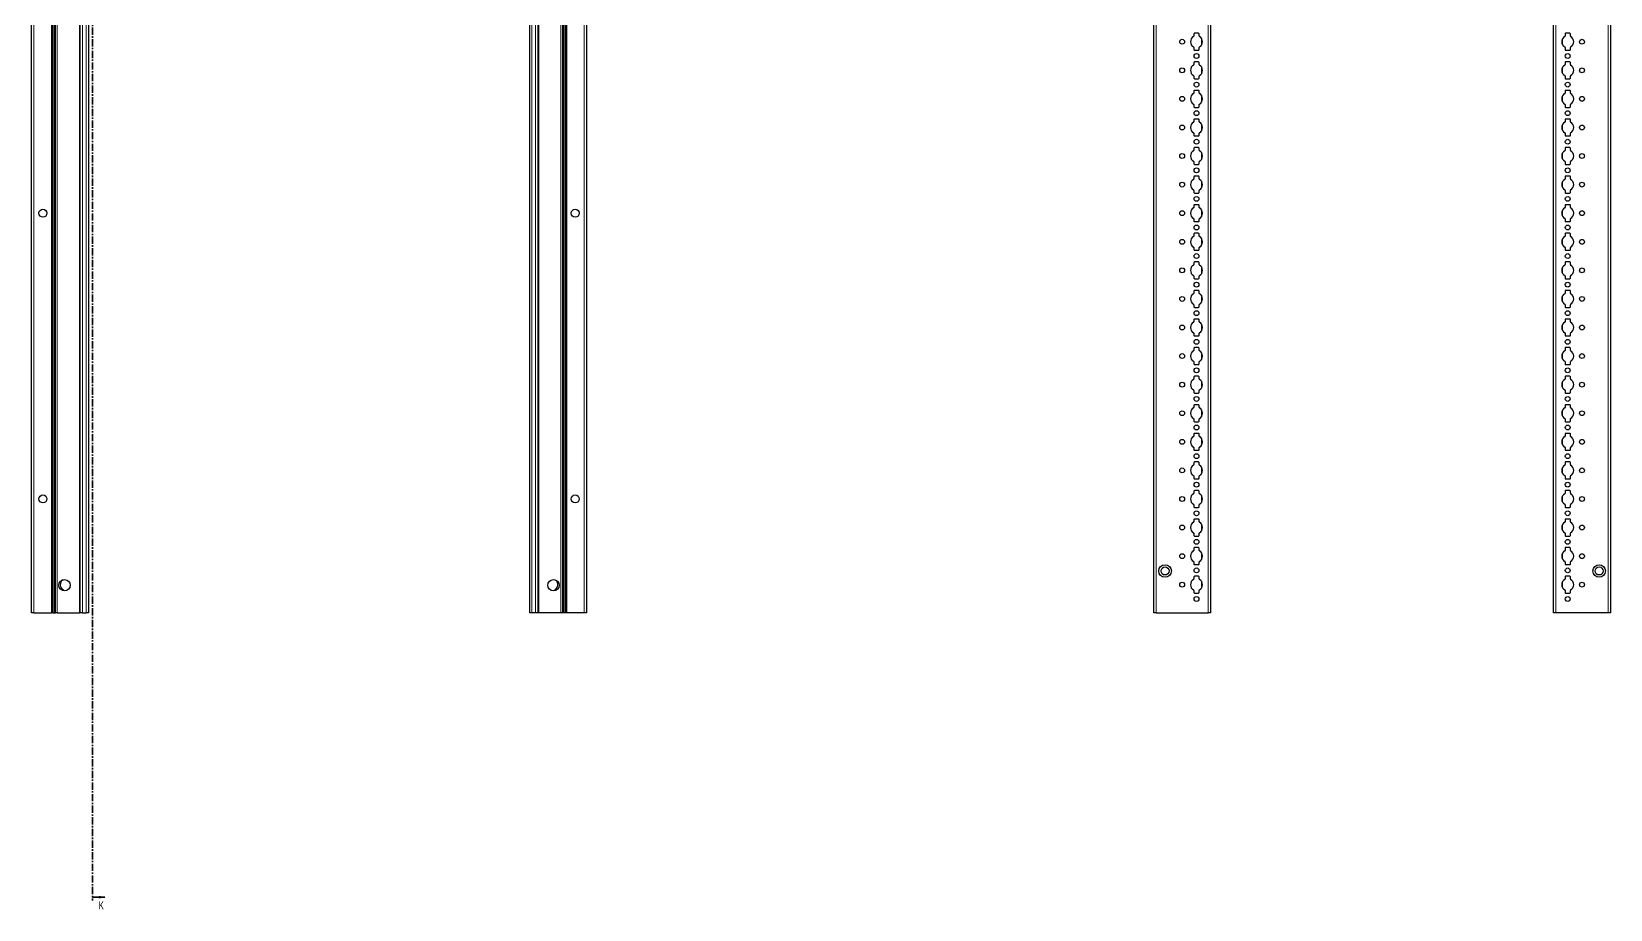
# Model space of a CAD drawing. Header units: millimetres. Extents: x -199 to 2286, y -1747 to 1507.
# Drawn here: x 905 to 2286, y -1111 to -343 of the extents above; entities that cross this region are included whole.
import ezdxf

# ---------------------------------------------------------------- set-up
doc = ezdxf.new("R2010")
doc.units = ezdxf.units.MM
doc.linetypes.add('CENTER', pattern=[10.16, 6.35, -1.27, 1.27, -1.27])
doc.styles.add('SLDTEXTSTYLE0', font='TXT', dxfattribs={"width": 0.75})

msp = doc.modelspace()

# ---------------------------------------------------------------- linework, layer by layer
at = {"color": 7, "linetype": 'CENTER', "lineweight": 35}
msp.add_line((958.03, 1499.09), (958.03, -1103.67), dxfattribs=at)
at = {"color": 7, "linetype": 'Continuous', "lineweight": 25}
for p, q in [((904.6, -851.79), (904.6, 247.21)), ((924.39, 247.21), (924.39, -851.79)), ((924.43, 247.21), (924.43, -851.79)), ((947.1, -851.79), (947.1, 247.21)), ((954.3, 247.21), (954.3, -851.79)), ((1340.3, -851.79), (1340.3, 247.21)), ((1347.5, 247.21), (1347.5, -851.79)), ((1370.17, -851.79), (1370.17, 247.21)), ((1370.21, -851.79), (1370.21, 247.21)), ((1390, 247.21), (1390, -851.79)), ((1886.18, -851.79), (1886.18, 247.21)), ((1935.88, 247.21), (1935.88, -851.79)), ((2235.88, -851.79), (2235.88, 247.21)), ((2285.58, 247.21), (2285.58, -851.79)), ((922.6, -376.54), (922.6, -328.04)), ((1372, -328.04), (1372, -376.54)), ((1925.33, -344.89), (1921.73, -344.89)), ((2250.03, -344.89), (2246.43, -344.89)), ((1921.23, -345.39), (1921.23, -347.27)), ((1921.23, -357.32), (1921.23, -359.19)), ((1925.83, -347.27), (1925.83, -345.39)), ((1925.83, -359.19), (1925.83, -357.32)), ((2245.93, -345.39), (2245.93, -347.27)), ((2245.93, -357.32), (2245.93, -359.19)), ((2250.53, -347.27), (2250.53, -345.39)), ((2250.53, -359.19), (2250.53, -357.32)), ((1921.23, -370.39), (1921.23, -372.27)), ((1921.73, -359.69), (1925.33, -359.69)), ((1925.33, -369.89), (1921.73, -369.89)), ((1925.83, -372.27), (1925.83, -370.39)), ((2245.93, -370.39), (2245.93, -372.27)), ((2246.43, -359.69), (2250.03, -359.69)), ((2250.03, -369.89), (2246.43, -369.89)), ((2250.53, -372.27), (2250.53, -370.39)), ((922.66, -376.65), (922.6, -376.54)), ((922.6, -376.54), (922.6, -378.04)), ((922.6, -378.04), (922.66, -377.94)), ((922.6, -426.54), (922.6, -378.04)), ((922.66, -377.94), (922.66, -376.65)), ((1372, -376.54), (1371.94, -376.65)), ((1371.94, -376.65), (1371.94, -377.94)), ((1371.94, -377.94), (1372, -378.04)), ((1372, -378.04), (1372, -376.54)), ((1372, -378.04), (1372, -426.54)), ((1921.23, -382.32), (1921.23, -384.19)), ((1921.73, -384.69), (1925.33, -384.69)), ((1925.83, -384.19), (1925.83, -382.32)), ((2245.93, -382.32), (2245.93, -384.19)), ((2246.43, -384.69), (2250.03, -384.69)), ((2250.53, -384.19), (2250.53, -382.32)), ((1921.23, -395.39), (1921.23, -397.27)), ((1925.33, -394.89), (1921.73, -394.89)), ((1925.83, -397.27), (1925.83, -395.39)), ((2245.93, -395.39), (2245.93, -397.27)), ((2250.03, -394.89), (2246.43, -394.89)), ((2250.53, -397.27), (2250.53, -395.39)), ((1921.23, -407.32), (1921.23, -409.19)), ((1921.73, -409.69), (1925.33, -409.69)), ((1925.83, -409.19), (1925.83, -407.32)), ((2245.93, -407.32), (2245.93, -409.19)), ((2246.43, -409.69), (2250.03, -409.69)), ((2250.53, -409.19), (2250.53, -407.32)), ((922.66, -426.65), (922.6, -426.54)), ((922.6, -426.54), (922.6, -428.04)), ((922.6, -428.04), (922.66, -427.94)), ((922.6, -476.54), (922.6, -428.04)), ((922.66, -427.94), (922.66, -426.65)), ((1372, -426.54), (1371.94, -426.65)), ((1371.94, -426.65), (1371.94, -427.94)), ((1371.94, -427.94), (1372, -428.04)), ((1372, -428.04), (1372, -426.54)), ((1372, -428.04), (1372, -476.54)), ((1921.23, -420.39), (1921.23, -422.27)), ((1925.33, -419.89), (1921.73, -419.89)), ((1925.83, -422.27), (1925.83, -420.39)), ((2245.93, -420.39), (2245.93, -422.27)), ((2250.03, -419.89), (2246.43, -419.89)), ((2250.53, -422.27), (2250.53, -420.39)), ((1921.23, -432.32), (1921.23, -434.19)), ((1921.73, -434.69), (1925.33, -434.69)), ((1925.83, -434.19), (1925.83, -432.32)), ((2245.93, -432.32), (2245.93, -434.19)), ((2246.43, -434.69), (2250.03, -434.69)), ((2250.53, -434.19), (2250.53, -432.32)), ((1921.23, -445.39), (1921.23, -447.27)), ((1925.33, -444.89), (1921.73, -444.89)), ((1925.83, -447.27), (1925.83, -445.39)), ((2245.93, -445.39), (2245.93, -447.27)), ((2250.03, -444.89), (2246.43, -444.89)), ((2250.53, -447.27), (2250.53, -445.39)), ((1921.23, -457.32), (1921.23, -459.19)), ((1921.73, -459.69), (1925.33, -459.69)), ((1925.83, -459.19), (1925.83, -457.32)), ((2245.93, -457.32), (2245.93, -459.19)), ((2246.43, -459.69), (2250.03, -459.69)), ((2250.53, -459.19), (2250.53, -457.32)), ((922.66, -476.65), (922.6, -476.54)), ((922.6, -476.54), (922.6, -478.04)), ((922.6, -478.04), (922.66, -477.94)), ((922.6, -526.54), (922.6, -478.04)), ((922.66, -477.94), (922.66, -476.65)), ((1372, -476.54), (1371.94, -476.65)), ((1371.94, -476.65), (1371.94, -477.94)), ((1371.94, -477.94), (1372, -478.04)), ((1372, -478.04), (1372, -476.54)), ((1372, -478.04), (1372, -526.54)), ((1921.23, -470.39), (1921.23, -472.27)), ((1921.23, -482.32), (1921.23, -484.19)), ((1925.33, -469.89), (1921.73, -469.89)), ((1925.83, -472.27), (1925.83, -470.39)), ((1925.83, -484.19), (1925.83, -482.32)), ((2245.93, -470.39), (2245.93, -472.27)), ((2245.93, -482.32), (2245.93, -484.19)), ((2250.03, -469.89), (2246.43, -469.89)), ((2250.53, -472.27), (2250.53, -470.39)), ((2250.53, -484.19), (2250.53, -482.32)), ((1921.23, -495.39), (1921.23, -497.27)), ((1921.73, -484.69), (1925.33, -484.69)), ((1925.33, -494.89), (1921.73, -494.89)), ((1925.83, -497.27), (1925.83, -495.39)), ((2245.93, -495.39), (2245.93, -497.27)), ((2246.43, -484.69), (2250.03, -484.69)), ((2250.03, -494.89), (2246.43, -494.89)), ((2250.53, -497.27), (2250.53, -495.39)), ((1921.23, -507.32), (1921.23, -509.19)), ((1921.73, -509.69), (1925.33, -509.69)), ((1925.83, -509.19), (1925.83, -507.32)), ((2245.93, -507.32), (2245.93, -509.19)), ((2246.43, -509.69), (2250.03, -509.69)), ((2250.53, -509.19), (2250.53, -507.32)), ((1921.23, -520.39), (1921.23, -522.27)), ((1925.33, -519.89), (1921.73, -519.89)), ((1925.83, -522.27), (1925.83, -520.39)), ((2245.93, -520.39), (2245.93, -522.27)), ((2250.03, -519.89), (2246.43, -519.89)), ((2250.53, -522.27), (2250.53, -520.39)), ((922.66, -526.65), (922.6, -526.54)), ((922.6, -526.54), (922.6, -528.04)), ((922.6, -528.04), (922.66, -527.94)), ((922.6, -576.54), (922.6, -528.04)), ((922.66, -527.94), (922.66, -526.65)), ((1372, -526.54), (1371.94, -526.65)), ((1371.94, -526.65), (1371.94, -527.94)), ((1371.94, -527.94), (1372, -528.04)), ((1372, -528.04), (1372, -526.54)), ((1372, -528.04), (1372, -576.54)), ((1921.23, -532.32), (1921.23, -534.19)), ((1921.73, -534.69), (1925.33, -534.69)), ((1925.83, -534.19), (1925.83, -532.32)), ((2245.93, -532.32), (2245.93, -534.19)), ((2246.43, -534.69), (2250.03, -534.69)), ((2250.53, -534.19), (2250.53, -532.32)), ((1921.23, -545.39), (1921.23, -547.27)), ((1925.33, -544.89), (1921.73, -544.89)), ((1925.83, -547.27), (1925.83, -545.39)), ((2245.93, -545.39), (2245.93, -547.27)), ((2250.03, -544.89), (2246.43, -544.89)), ((2250.53, -547.27), (2250.53, -545.39)), ((1921.23, -557.32), (1921.23, -559.19)), ((1921.73, -559.69), (1925.33, -559.69)), ((1925.83, -559.19), (1925.83, -557.32)), ((2245.93, -557.32), (2245.93, -559.19)), ((2246.43, -559.69), (2250.03, -559.69)), ((2250.53, -559.19), (2250.53, -557.32)), ((922.66, -576.65), (922.6, -576.54)), ((922.6, -576.54), (922.6, -578.04)), ((922.6, -578.04), (922.66, -577.94)), ((922.6, -626.54), (922.6, -578.04)), ((922.66, -577.94), (922.66, -576.65)), ((1372, -576.54), (1371.94, -576.65)), ((1371.94, -576.65), (1371.94, -577.94)), ((1371.94, -577.94), (1372, -578.04)), ((1372, -578.04), (1372, -576.54)), ((1372, -578.04), (1372, -626.54)), ((1921.23, -570.39), (1921.23, -572.27)), ((1925.33, -569.89), (1921.73, -569.89)), ((1925.83, -572.27), (1925.83, -570.39)), ((2245.93, -570.39), (2245.93, -572.27)), ((2250.03, -569.89), (2246.43, -569.89)), ((2250.53, -572.27), (2250.53, -570.39)), ((1921.23, -582.32), (1921.23, -584.19)), ((1921.73, -584.69), (1925.33, -584.69)), ((1925.83, -584.19), (1925.83, -582.32)), ((2245.93, -582.32), (2245.93, -584.19)), ((2246.43, -584.69), (2250.03, -584.69)), ((2250.53, -584.19), (2250.53, -582.32)), ((1921.23, -595.39), (1921.23, -597.27)), ((1921.23, -607.32), (1921.23, -609.19)), ((1925.33, -594.89), (1921.73, -594.89)), ((1925.83, -597.27), (1925.83, -595.39)), ((1925.83, -609.19), (1925.83, -607.32)), ((2245.93, -595.39), (2245.93, -597.27)), ((2245.93, -607.32), (2245.93, -609.19)), ((2250.03, -594.89), (2246.43, -594.89)), ((2250.53, -597.27), (2250.53, -595.39)), ((2250.53, -609.19), (2250.53, -607.32)), ((1921.23, -620.39), (1921.23, -622.27)), ((1921.73, -609.69), (1925.33, -609.69)), ((1925.33, -619.89), (1921.73, -619.89)), ((1925.83, -622.27), (1925.83, -620.39)), ((2245.93, -620.39), (2245.93, -622.27)), ((2246.43, -609.69), (2250.03, -609.69)), ((2250.03, -619.89), (2246.43, -619.89)), ((2250.53, -622.27), (2250.53, -620.39)), ((922.66, -626.65), (922.6, -626.54)), ((922.6, -626.54), (922.6, -628.04)), ((922.6, -628.04), (922.66, -627.94)), ((922.6, -676.54), (922.6, -628.04)), ((922.66, -627.94), (922.66, -626.65)), ((1372, -626.54), (1371.94, -626.65)), ((1371.94, -626.65), (1371.94, -627.94)), ((1371.94, -627.94), (1372, -628.04)), ((1372, -628.04), (1372, -626.54)), ((1372, -628.04), (1372, -676.54)), ((1921.23, -632.32), (1921.23, -634.19)), ((1921.73, -634.69), (1925.33, -634.69)), ((1925.83, -634.19), (1925.83, -632.32)), ((2245.93, -632.32), (2245.93, -634.19)), ((2246.43, -634.69), (2250.03, -634.69)), ((2250.53, -634.19), (2250.53, -632.32)), ((1921.23, -645.39), (1921.23, -647.27)), ((1925.33, -644.89), (1921.73, -644.89)), ((1925.83, -647.27), (1925.83, -645.39)), ((2245.93, -645.39), (2245.93, -647.27)), ((2250.03, -644.89), (2246.43, -644.89)), ((2250.53, -647.27), (2250.53, -645.39)), ((1921.23, -657.32), (1921.23, -659.19)), ((1921.73, -659.69), (1925.33, -659.69)), ((1925.83, -659.19), (1925.83, -657.32)), ((2245.93, -657.32), (2245.93, -659.19)), ((2246.43, -659.69), (2250.03, -659.69)), ((2250.53, -659.19), (2250.53, -657.32)), ((922.66, -676.65), (922.6, -676.54)), ((922.6, -676.54), (922.6, -678.04)), ((922.66, -677.94), (922.66, -676.65)), ((1372, -676.54), (1371.94, -676.65)), ((1371.94, -676.65), (1371.94, -677.94)), ((1372, -678.04), (1372, -676.54)), ((1921.23, -670.39), (1921.23, -672.27)), ((1925.33, -669.89), (1921.73, -669.89)), ((1925.83, -672.27), (1925.83, -670.39)), ((2245.93, -670.39), (2245.93, -672.27)), ((2250.03, -669.89), (2246.43, -669.89)), ((2250.53, -672.27), (2250.53, -670.39)), ((922.6, -678.04), (922.66, -677.94)), ((922.6, -726.54), (922.6, -678.04)), ((1371.94, -677.94), (1372, -678.04)), ((1372, -678.04), (1372, -726.54)), ((1921.23, -682.32), (1921.23, -684.19)), ((1921.73, -684.69), (1925.33, -684.69)), ((1925.83, -684.19), (1925.83, -682.32)), ((2245.93, -682.32), (2245.93, -684.19)), ((2246.43, -684.69), (2250.03, -684.69)), ((2250.53, -684.19), (2250.53, -682.32)), ((1921.23, -695.39), (1921.23, -697.27)), ((1925.33, -694.89), (1921.73, -694.89)), ((1925.83, -697.27), (1925.83, -695.39)), ((2245.93, -695.39), (2245.93, -697.27)), ((2250.03, -694.89), (2246.43, -694.89)), ((2250.53, -697.27), (2250.53, -695.39)), ((1921.23, -707.32), (1921.23, -709.19)), ((1921.73, -709.69), (1925.33, -709.69)), ((1925.83, -709.19), (1925.83, -707.32)), ((2245.93, -707.32), (2245.93, -709.19)), ((2246.43, -709.69), (2250.03, -709.69)), ((2250.53, -709.19), (2250.53, -707.32)), ((922.66, -726.65), (922.6, -726.54)), ((922.6, -726.54), (922.6, -728.04)), ((922.6, -728.04), (922.66, -727.94)), ((922.6, -776.54), (922.6, -728.04)), ((922.66, -727.94), (922.66, -726.65)), ((1372, -726.54), (1371.94, -726.65)), ((1371.94, -726.65), (1371.94, -727.94)), ((1371.94, -727.94), (1372, -728.04)), ((1372, -728.04), (1372, -726.54)), ((1372, -728.04), (1372, -776.54)), ((1921.23, -720.39), (1921.23, -722.27)), ((1925.33, -719.89), (1921.73, -719.89)), ((1925.83, -722.27), (1925.83, -720.39)), ((2245.93, -720.39), (2245.93, -722.27)), ((2250.03, -719.89), (2246.43, -719.89)), ((2250.53, -722.27), (2250.53, -720.39)), ((1921.23, -732.32), (1921.23, -734.19)), ((1921.23, -745.39), (1921.23, -747.27)), ((1921.73, -734.69), (1925.33, -734.69)), ((1925.33, -744.89), (1921.73, -744.89)), ((1925.83, -734.19), (1925.83, -732.32)), ((1925.83, -747.27), (1925.83, -745.39)), ((2245.93, -732.32), (2245.93, -734.19)), ((2245.93, -745.39), (2245.93, -747.27)), ((2246.43, -734.69), (2250.03, -734.69)), ((2250.03, -744.89), (2246.43, -744.89)), ((2250.53, -734.19), (2250.53, -732.32)), ((2250.53, -747.27), (2250.53, -745.39)), ((1921.23, -757.32), (1921.23, -759.19)), ((1925.83, -759.19), (1925.83, -757.32)), ((2245.93, -757.32), (2245.93, -759.19)), ((2250.53, -759.19), (2250.53, -757.32)), ((1921.23, -770.39), (1921.23, -772.27)), ((1921.73, -759.69), (1925.33, -759.69)), ((1925.33, -769.89), (1921.73, -769.89)), ((1925.83, -772.27), (1925.83, -770.39)), ((2245.93, -770.39), (2245.93, -772.27)), ((2246.43, -759.69), (2250.03, -759.69)), ((2250.03, -769.89), (2246.43, -769.89)), ((2250.53, -772.27), (2250.53, -770.39)), ((922.66, -776.65), (922.6, -776.54)), ((922.6, -776.54), (922.6, -778.04)), ((922.6, -778.04), (922.66, -777.94)), ((922.6, -826.54), (922.6, -778.04)), ((922.66, -777.94), (922.66, -776.65)), ((1372, -776.54), (1371.94, -776.65)), ((1371.94, -776.65), (1371.94, -777.94)), ((1371.94, -777.94), (1372, -778.04)), ((1372, -778.04), (1372, -776.54)), ((1372, -778.04), (1372, -826.54)), ((1921.23, -782.32), (1921.23, -784.19)), ((1921.73, -784.69), (1925.33, -784.69)), ((1925.83, -784.19), (1925.83, -782.32)), ((2245.93, -782.32), (2245.93, -784.19)), ((2246.43, -784.69), (2250.03, -784.69)), ((2250.53, -784.19), (2250.53, -782.32)), ((1921.23, -795.39), (1921.23, -797.27)), ((1925.33, -794.89), (1921.73, -794.89)), ((1925.83, -797.27), (1925.83, -795.39)), ((2245.93, -795.39), (2245.93, -797.27)), ((2250.03, -794.89), (2246.43, -794.89)), ((2250.53, -797.27), (2250.53, -795.39)), ((1921.23, -807.32), (1921.23, -809.19)), ((1921.73, -809.69), (1925.33, -809.69)), ((1925.83, -809.19), (1925.83, -807.32)), ((2245.93, -807.32), (2245.93, -809.19)), ((2246.43, -809.69), (2250.03, -809.69)), ((2250.53, -809.19), (2250.53, -807.32)), ((922.66, -826.65), (922.6, -826.54)), ((922.6, -826.54), (922.6, -828.04)), ((922.6, -828.04), (922.66, -827.94)), ((922.6, -851.79), (922.6, -828.04)), ((922.66, -827.94), (922.66, -826.65)), ((1372, -826.54), (1371.94, -826.65)), ((1371.94, -826.65), (1371.94, -827.94)), ((1371.94, -827.94), (1372, -828.04)), ((1372, -828.04), (1372, -826.54)), ((1372, -828.04), (1372, -851.79)), ((1921.23, -820.39), (1921.23, -822.27)), ((1925.33, -819.89), (1921.73, -819.89)), ((1925.83, -822.27), (1925.83, -820.39)), ((2245.93, -820.39), (2245.93, -822.27)), ((2250.03, -819.89), (2246.43, -819.89)), ((2250.53, -822.27), (2250.53, -820.39)), ((932.65, -832.73), (932.65, -832.32)), ((1361.95, -832.32), (1361.95, -832.73)), ((1921.23, -832.32), (1921.23, -834.19)), ((1921.73, -834.69), (1925.33, -834.69)), ((1925.83, -834.19), (1925.83, -832.32)), ((2245.93, -832.32), (2245.93, -834.19)), ((2246.43, -834.69), (2250.03, -834.69)), ((2250.53, -834.19), (2250.53, -832.32)), ((906.6, -851.79), (904.6, -851.79)), ((906.6, -851.79), (921.95, -851.79)), ((922.6, -851.79), (921.95, -851.79)), ((923.19, -851.79), (922.6, -851.79)), ((923.19, -851.79), (924.39, -851.79)), ((924.39, -851.79), (924.43, -851.79)), ((924.43, -851.79), (925.63, -851.79)), ((927.05, -851.79), (925.63, -851.79)), ((927.05, -851.79), (946.45, -851.79)), ((947.1, -851.79), (946.45, -851.79)), ((949.1, -851.79), (947.1, -851.79)), ((949.1, -851.79), (952.3, -851.79)), ((954.3, -851.79), (952.3, -851.79)), ((1342.3, -851.79), (1340.3, -851.79)), ((1345.5, -851.79), (1342.3, -851.79)), ((1347.5, -851.79), (1345.5, -851.79)), ((1348.15, -851.79), (1347.5, -851.79)), ((1367.55, -851.79), (1348.15, -851.79)), ((1368.97, -851.79), (1367.55, -851.79)), ((1370.17, -851.79), (1368.97, -851.79)), ((1370.21, -851.79), (1370.17, -851.79)), ((1371.42, -851.79), (1370.21, -851.79)), ((1372, -851.79), (1371.42, -851.79)), ((1372.65, -851.79), (1372, -851.79)), ((1388, -851.79), (1372.65, -851.79)), ((1390, -851.79), (1388, -851.79)), ((1888.18, -851.79), (1886.18, -851.79)), ((1888.18, -851.79), (1933.88, -851.79)), ((1935.88, -851.79), (1933.88, -851.79)), ((2237.88, -851.79), (2235.88, -851.79)), ((2283.58, -851.79), (2237.88, -851.79)), ((2285.58, -851.79), (2283.58, -851.79))]:
    msp.add_line(p, q, dxfattribs=at)
at = {"color": 8, "linetype": 'Continuous', "lineweight": 18}
for p, q in [((906.6, 247.21), (906.6, -851.79)), ((921.95, -851.79), (921.95, 247.21)), ((923.19, 247.21), (923.19, -851.79)), ((925.63, -851.79), (925.63, 247.21)), ((927.05, 247.21), (927.05, -851.79)), ((946.45, -851.79), (946.45, 247.21)), ((949.1, 247.21), (949.1, -851.79)), ((952.3, -851.79), (952.3, 247.21)), ((1342.3, 247.21), (1342.3, -851.79)), ((1345.5, -851.79), (1345.5, 247.21)), ((1348.15, 247.21), (1348.15, -851.79)), ((1367.55, -851.79), (1367.55, 247.21)), ((1368.97, 247.21), (1368.97, -851.79)), ((1371.42, -851.79), (1371.42, 247.21)), ((1372.65, 247.21), (1372.65, -851.79)), ((1388, -851.79), (1388, 247.21)), ((1888.18, 247.21), (1888.18, -851.79)), ((1933.88, -851.79), (1933.88, 247.21)), ((2237.88, 247.21), (2237.88, -851.79)), ((2283.58, -851.79), (2283.58, 247.21)), ((1928.03, -355), (1928.03, -349.59)), ((2243.73, -349.59), (2243.73, -355)), ((1928.03, -380), (1928.03, -374.59)), ((2243.73, -374.59), (2243.73, -380)), ((1928.03, -405), (1928.03, -399.59)), ((2243.73, -399.59), (2243.73, -405)), ((1928.03, -430), (1928.03, -424.59)), ((2243.73, -424.59), (2243.73, -430)), ((1928.03, -455), (1928.03, -449.59)), ((2243.73, -449.59), (2243.73, -455)), ((1928.03, -480), (1928.03, -474.59)), ((2243.73, -474.59), (2243.73, -480)), ((1928.03, -505), (1928.03, -499.59)), ((2243.73, -499.59), (2243.73, -505)), ((1928.03, -530), (1928.03, -524.59)), ((2243.73, -524.59), (2243.73, -530)), ((1928.03, -555), (1928.03, -549.59)), ((2243.73, -549.59), (2243.73, -555)), ((1928.03, -580), (1928.03, -574.59)), ((2243.73, -574.59), (2243.73, -580)), ((1928.03, -605), (1928.03, -599.59)), ((2243.73, -599.59), (2243.73, -605)), ((1928.03, -630), (1928.03, -624.59)), ((2243.73, -624.59), (2243.73, -630)), ((1928.03, -655), (1928.03, -649.59)), ((2243.73, -649.59), (2243.73, -655)), ((1928.03, -680), (1928.03, -674.59)), ((2243.73, -674.59), (2243.73, -680)), ((1928.03, -705), (1928.03, -699.59)), ((2243.73, -699.59), (2243.73, -705)), ((1928.03, -730), (1928.03, -724.59)), ((2243.73, -724.59), (2243.73, -730)), ((1928.03, -755), (1928.03, -749.59)), ((2243.73, -749.59), (2243.73, -755)), ((1928.03, -780), (1928.03, -774.59)), ((2243.73, -774.59), (2243.73, -780)), ((1928.03, -805), (1928.03, -799.59)), ((2243.73, -799.59), (2243.73, -805)), ((1928.03, -830), (1928.03, -824.59)), ((2243.73, -824.59), (2243.73, -830))]:
    msp.add_line(p, q, dxfattribs=at)
at = {"color": 7, "linetype": 'Continuous', "lineweight": 35}
msp.add_line((968.67, -1100.67), (958.03, -1100.67), dxfattribs=at)
at = {"color": 7, "linetype": 'Continuous', "lineweight": 25}
for centre, radius in [((1911.03, -352.29), 2.12), ((2260.73, -352.29), 2.12), ((1923.53, -364.79), 2.12), ((2248.23, -364.79), 2.12), ((1911.03, -377.29), 2.12), ((2260.73, -377.29), 2.12), ((1911.03, -402.29), 2.12), ((1923.53, -389.79), 2.12), ((2248.23, -389.79), 2.12), ((2260.73, -402.29), 2.12), ((1923.53, -414.79), 2.12), ((2248.23, -414.79), 2.12), ((1911.03, -427.29), 2.12), ((2260.73, -427.29), 2.12), ((1923.53, -439.79), 2.12), ((2248.23, -439.79), 2.12), ((1911.03, -452.29), 2.12), ((2260.73, -452.29), 2.12), ((1923.53, -464.79), 2.12), ((2248.23, -464.79), 2.12), ((1911.03, -477.29), 2.12), ((2260.73, -477.29), 2.12), ((1923.53, -489.79), 2.12), ((2248.23, -489.79), 2.12), ((914.5, -502.29), 3.5), ((1380.1, -502.29), 3.5), ((1911.03, -502.29), 2.12), ((2260.73, -502.29), 2.12), ((1923.53, -514.79), 2.12), ((2248.23, -514.79), 2.12), ((1911.03, -527.29), 2.12), ((1923.53, -539.79), 2.12), ((2248.23, -539.79), 2.12), ((2260.73, -527.29), 2.12), ((1911.03, -552.29), 2.12), ((2260.73, -552.29), 2.12), ((1923.53, -564.79), 2.12), ((2248.23, -564.79), 2.12), ((1911.03, -577.29), 2.12), ((2260.73, -577.29), 2.12), ((1923.53, -589.79), 2.12), ((2248.23, -589.79), 2.12), ((1911.03, -602.29), 2.12), ((2260.73, -602.29), 2.12), ((1923.53, -614.79), 2.12), ((2248.23, -614.79), 2.12), ((1911.03, -627.29), 2.12), ((2260.73, -627.29), 2.12), ((1923.53, -639.79), 2.12), ((2248.23, -639.79), 2.12), ((1911.03, -652.29), 2.12), ((1923.53, -664.79), 2.12), ((2248.23, -664.79), 2.12), ((2260.73, -652.29), 2.12), ((1911.03, -677.29), 2.12), ((2260.73, -677.29), 2.12), ((1923.53, -689.79), 2.12), ((2248.23, -689.79), 2.12), ((1911.03, -702.29), 2.12), ((2260.73, -702.29), 2.12), ((1923.53, -714.79), 2.12), ((2248.23, -714.79), 2.12), ((1911.03, -727.29), 2.12), ((2260.73, -727.29), 2.12), ((1923.53, -739.79), 2.13), ((2248.23, -739.79), 2.12), ((914.5, -752.29), 3.5), ((1380.1, -752.29), 3.5), ((1911.03, -752.29), 2.12), ((2260.73, -752.29), 2.12), ((1923.53, -764.79), 2.13), ((2248.23, -764.79), 2.12), ((1911.03, -777.29), 2.12), ((2260.73, -777.29), 2.12), ((1911.03, -802.29), 2.12), ((1923.53, -789.79), 2.13), ((2248.23, -789.79), 2.12), ((2260.73, -802.29), 2.12), ((1896.03, -815.29), 5.5), ((1896.03, -815.29), 3.5), ((1923.53, -814.79), 2.12), ((2248.23, -814.79), 2.12), ((2275.73, -815.29), 5.5), ((2275.73, -815.29), 3.5), ((933.45, -827.79), 5), ((1361.15, -827.79), 5), ((1911.03, -827.29), 2.12), ((2260.73, -827.29), 2.12), ((1923.53, -839.79), 2.12), ((2248.23, -839.79), 2.12)]:
    msp.add_circle(centre, radius, dxfattribs=at)
for centre, radius, start, end in [((1921.73, -345.39), 0.5, 90, 180), ((1925.33, -345.39), 0.5, 0, 90), ((2246.43, -345.39), 0.5, 90, 180), ((2250.03, -345.39), 0.5, 0, 90), ((1923.53, -352.29), 5.25, 119.14074, 240.85926), ((1920.73, -347.27), 0.5, 299.14074, 0), ((1920.73, -357.32), 0.5, 0, 60.85926), ((1926.33, -347.27), 0.5, 180, 240.85926), ((1926.33, -357.32), 0.5, 119.14074, 180), ((1923.53, -352.29), 5.25, 299.14074, 60.85926), ((2248.23, -352.29), 5.25, 119.14074, 240.85926), ((2245.43, -347.27), 0.5, 299.14074, 0), ((2245.43, -357.32), 0.5, 0, 60.85926), ((2251.03, -347.27), 0.5, 180, 240.85926), ((2251.03, -357.32), 0.5, 119.14074, 180), ((2248.23, -352.29), 5.25, 299.14074, 60.85926), ((1923.53, -377.29), 5.25, 119.14074, 240.85926), ((1920.73, -372.27), 0.5, 299.14074, 0), ((1921.73, -359.19), 0.5, 180, 270), ((1921.73, -370.39), 0.5, 90, 180), ((1925.33, -359.19), 0.5, 270, 0), ((1925.33, -370.39), 0.5, 0, 90), ((1926.33, -372.27), 0.5, 180, 240.85926), ((1923.53, -377.29), 5.25, 299.14074, 60.85926), ((2248.23, -377.29), 5.25, 119.14074, 240.85926), ((2245.43, -372.27), 0.5, 299.14074, 0), ((2246.43, -359.19), 0.5, 180, 270), ((2246.43, -370.39), 0.5, 90, 180), ((2250.03, -359.19), 0.5, 270, 0), ((2250.03, -370.39), 0.5, 0, 90), ((2251.03, -372.27), 0.5, 180, 240.85926), ((2248.23, -377.29), 5.25, 299.14074, 60.85926), ((1920.73, -382.32), 0.5, 0, 60.85926), ((1921.73, -384.19), 0.5, 180, 270), ((1925.33, -384.19), 0.5, 270, 0), ((1926.33, -382.32), 0.5, 119.14074, 180), ((2245.43, -382.32), 0.5, 0, 60.85926), ((2246.43, -384.19), 0.5, 180, 270), ((2250.03, -384.19), 0.5, 270, 0), ((2251.03, -382.32), 0.5, 119.14074, 180), ((1923.53, -402.29), 5.25, 119.14074, 240.85926), ((1920.73, -397.27), 0.5, 299.14074, 0), ((1921.73, -395.39), 0.5, 90, 180), ((1925.33, -395.39), 0.5, 0, 90), ((1926.33, -397.27), 0.5, 180, 240.85926), ((1923.53, -402.29), 5.25, 299.14074, 60.85926), ((2248.23, -402.29), 5.25, 119.14074, 240.85926), ((2245.43, -397.27), 0.5, 299.14074, 0), ((2246.43, -395.39), 0.5, 90, 180), ((2250.03, -395.39), 0.5, 0, 90), ((2251.03, -397.27), 0.5, 180, 240.85926), ((2248.23, -402.29), 5.25, 299.14074, 60.85926), ((1920.73, -407.32), 0.5, 0, 60.85926), ((1921.73, -409.19), 0.5, 180, 270), ((1925.33, -409.19), 0.5, 270, 0), ((1926.33, -407.32), 0.5, 119.14074, 180), ((2245.43, -407.32), 0.5, 0, 60.85926), ((2246.43, -409.19), 0.5, 180, 270), ((2250.03, -409.19), 0.5, 270, 0), ((2251.03, -407.32), 0.5, 119.14074, 180), ((1923.53, -427.29), 5.25, 119.14074, 240.85926), ((1920.73, -422.27), 0.5, 299.14074, 0), ((1921.73, -420.39), 0.5, 90, 180), ((1925.33, -420.39), 0.5, 0, 90), ((1926.33, -422.27), 0.5, 180, 240.85926), ((1923.53, -427.29), 5.25, 299.14074, 60.85926), ((2248.23, -427.29), 5.25, 119.14074, 240.85926), ((2245.43, -422.27), 0.5, 299.14074, 0), ((2246.43, -420.39), 0.5, 90, 180), ((2250.03, -420.39), 0.5, 0, 90), ((2251.03, -422.27), 0.5, 180, 240.85926), ((2248.23, -427.29), 5.25, 299.14074, 60.85926), ((1920.73, -432.32), 0.5, 0, 60.85926), ((1921.73, -434.19), 0.5, 180, 270), ((1925.33, -434.19), 0.5, 270, 0), ((1926.33, -432.32), 0.5, 119.14074, 180), ((2245.43, -432.32), 0.5, 0, 60.85926), ((2246.43, -434.19), 0.5, 180, 270), ((2250.03, -434.19), 0.5, 270, 0), ((2251.03, -432.32), 0.5, 119.14074, 180), ((1923.53, -452.29), 5.25, 119.14074, 240.85926), ((1920.73, -447.27), 0.5, 299.14074, 0), ((1921.73, -445.39), 0.5, 90, 180), ((1925.33, -445.39), 0.5, 0, 90), ((1926.33, -447.27), 0.5, 180, 240.85926), ((1923.53, -452.29), 5.25, 299.14074, 60.85926), ((2248.23, -452.29), 5.25, 119.14074, 240.85926), ((2245.43, -447.27), 0.5, 299.14074, 0), ((2246.43, -445.39), 0.5, 90, 180), ((2250.03, -445.39), 0.5, 0, 90), ((2251.03, -447.27), 0.5, 180, 240.85926), ((2248.23, -452.29), 5.25, 299.14074, 60.85926), ((1920.73, -457.32), 0.5, 0, 60.85926), ((1921.73, -459.19), 0.5, 180, 270), ((1925.33, -459.19), 0.5, 270, 0), ((1926.33, -457.32), 0.5, 119.14074, 180), ((2245.43, -457.32), 0.5, 0, 60.85926), ((2246.43, -459.19), 0.5, 180, 270), ((2250.03, -459.19), 0.5, 270, 0), ((2251.03, -457.32), 0.5, 119.14074, 180), ((1923.53, -477.29), 5.25, 119.14074, 240.85926), ((1920.73, -472.27), 0.5, 299.14074, 0), ((1920.73, -482.32), 0.5, 0, 60.85926), ((1921.73, -470.39), 0.5, 90, 180), ((1925.33, -470.39), 0.5, 0, 90), ((1926.33, -472.27), 0.5, 180, 240.85926), ((1926.33, -482.32), 0.5, 119.14074, 180), ((1923.53, -477.29), 5.25, 299.14074, 60.85926), ((2248.23, -477.29), 5.25, 119.14074, 240.85926), ((2245.43, -472.27), 0.5, 299.14074, 0), ((2245.43, -482.32), 0.5, 0, 60.85926), ((2246.43, -470.39), 0.5, 90, 180), ((2250.03, -470.39), 0.5, 0, 90), ((2251.03, -472.27), 0.5, 180, 240.85926), ((2251.03, -482.32), 0.5, 119.14074, 180), ((2248.23, -477.29), 5.25, 299.14074, 60.85926), ((1921.73, -484.19), 0.5, 180, 270), ((1921.73, -495.39), 0.5, 90, 180), ((1925.33, -484.19), 0.5, 270, 0), ((1925.33, -495.39), 0.5, 0, 90), ((2246.43, -484.19), 0.5, 180, 270), ((2246.43, -495.39), 0.5, 90, 180), ((2250.03, -484.19), 0.5, 270, 0), ((2250.03, -495.39), 0.5, 0, 90), ((1923.53, -502.29), 5.25, 119.14074, 240.85926), ((1920.73, -497.27), 0.5, 299.14074, 0), ((1920.73, -507.32), 0.5, 0, 60.85926), ((1921.73, -509.19), 0.5, 180, 270), ((1925.33, -509.19), 0.5, 270, 0), ((1926.33, -497.27), 0.5, 180, 240.85926), ((1926.33, -507.32), 0.5, 119.14074, 180), ((1923.53, -502.29), 5.25, 299.14074, 60.85926), ((2248.23, -502.29), 5.25, 119.14074, 240.85926), ((2245.43, -497.27), 0.5, 299.14074, 0), ((2245.43, -507.32), 0.5, 0, 60.85926), ((2246.43, -509.19), 0.5, 180, 270), ((2250.03, -509.19), 0.5, 270, 0), ((2251.03, -497.27), 0.5, 180, 240.85926), ((2251.03, -507.32), 0.5, 119.14074, 180), ((2248.23, -502.29), 5.25, 299.14074, 60.85926), ((1923.53, -527.29), 5.25, 119.14074, 240.85926), ((1920.73, -522.27), 0.5, 299.14074, 0), ((1921.73, -520.39), 0.5, 90, 180), ((1925.33, -520.39), 0.5, 0, 90), ((1926.33, -522.27), 0.5, 180, 240.85926), ((1923.53, -527.29), 5.25, 299.14074, 60.85926), ((2248.23, -527.29), 5.25, 119.14074, 240.85926), ((2245.43, -522.27), 0.5, 299.14074, 0), ((2246.43, -520.39), 0.5, 90, 180), ((2250.03, -520.39), 0.5, 0, 90), ((2251.03, -522.27), 0.5, 180, 240.85926), ((2248.23, -527.29), 5.25, 299.14074, 60.85926), ((1920.73, -532.32), 0.5, 0, 60.85926), ((1921.73, -534.19), 0.5, 180, 270), ((1925.33, -534.19), 0.5, 270, 0), ((1926.33, -532.32), 0.5, 119.14074, 180), ((2245.43, -532.32), 0.5, 0, 60.85926), ((2246.43, -534.19), 0.5, 180, 270), ((2250.03, -534.19), 0.5, 270, 0), ((2251.03, -532.32), 0.5, 119.14074, 180), ((1923.53, -552.29), 5.25, 119.14074, 240.85926), ((1920.73, -547.27), 0.5, 299.14074, 0), ((1921.73, -545.39), 0.5, 90, 180), ((1925.33, -545.39), 0.5, 0, 90), ((1926.33, -547.27), 0.5, 180, 240.85926), ((1923.53, -552.29), 5.25, 299.14074, 60.85926), ((2248.23, -552.29), 5.25, 119.14074, 240.85926), ((2245.43, -547.27), 0.5, 299.14074, 0), ((2246.43, -545.39), 0.5, 90, 180), ((2250.03, -545.39), 0.5, 0, 90), ((2251.03, -547.27), 0.5, 180, 240.85926), ((2248.23, -552.29), 5.25, 299.14074, 60.85926), ((1920.73, -557.32), 0.5, 0, 60.85926), ((1921.73, -559.19), 0.5, 180, 270), ((1925.33, -559.19), 0.5, 270, 0), ((1926.33, -557.32), 0.5, 119.14074, 180), ((2245.43, -557.32), 0.5, 0, 60.85926), ((2246.43, -559.19), 0.5, 180, 270), ((2250.03, -559.19), 0.5, 270, 0), ((2251.03, -557.32), 0.5, 119.14074, 180), ((1923.53, -577.29), 5.25, 119.14074, 240.85926), ((1920.73, -572.27), 0.5, 299.14074, 0), ((1921.73, -570.39), 0.5, 90, 180), ((1925.33, -570.39), 0.5, 0, 90), ((1926.33, -572.27), 0.5, 180, 240.85926), ((1923.53, -577.29), 5.25, 299.14074, 60.85926), ((2248.23, -577.29), 5.25, 119.14074, 240.85926), ((2245.43, -572.27), 0.5, 299.14074, 0), ((2246.43, -570.39), 0.5, 90, 180), ((2250.03, -570.39), 0.5, 0, 90), ((2251.03, -572.27), 0.5, 180, 240.85926), ((2248.23, -577.29), 5.25, 299.14074, 60.85926), ((1920.73, -582.32), 0.5, 0, 60.85926), ((1921.73, -584.19), 0.5, 180, 270), ((1925.33, -584.19), 0.5, 270, 0), ((1926.33, -582.32), 0.5, 119.14074, 180), ((2245.43, -582.32), 0.5, 0, 60.85926), ((2246.43, -584.19), 0.5, 180, 270), ((2250.03, -584.19), 0.5, 270, 0), ((2251.03, -582.32), 0.5, 119.14074, 180), ((1923.53, -602.29), 5.25, 119.14074, 240.85926), ((1920.73, -597.27), 0.5, 299.14074, 0), ((1920.73, -607.32), 0.5, 0, 60.85926), ((1921.73, -595.39), 0.5, 90, 180), ((1925.33, -595.39), 0.5, 0, 90), ((1926.33, -597.27), 0.5, 180, 240.85926), ((1926.33, -607.32), 0.5, 119.14074, 180), ((1923.53, -602.29), 5.25, 299.14074, 60.85926), ((2248.23, -602.29), 5.25, 119.14074, 240.85926), ((2245.43, -597.27), 0.5, 299.14074, 0), ((2245.43, -607.32), 0.5, 0, 60.85926), ((2246.43, -595.39), 0.5, 90, 180), ((2250.03, -595.39), 0.5, 0, 90), ((2251.03, -597.27), 0.5, 180, 240.85926), ((2251.03, -607.32), 0.5, 119.14074, 180), ((2248.23, -602.29), 5.25, 299.14074, 60.85926), ((1921.73, -609.19), 0.5, 180, 270), ((1921.73, -620.39), 0.5, 90, 180), ((1925.33, -609.19), 0.5, 270, 0), ((1925.33, -620.39), 0.5, 0, 90), ((2246.43, -609.19), 0.5, 180, 270), ((2246.43, -620.39), 0.5, 90, 180), ((2250.03, -609.19), 0.5, 270, 0), ((2250.03, -620.39), 0.5, 0, 90), ((1923.53, -627.29), 5.25, 119.14074, 240.85926), ((1920.73, -622.27), 0.5, 299.14074, 0), ((1920.73, -632.32), 0.5, 0, 60.85926), ((1921.73, -634.19), 0.5, 180, 270), ((1925.33, -634.19), 0.5, 270, 0), ((1926.33, -622.27), 0.5, 180, 240.85926), ((1926.33, -632.32), 0.5, 119.14074, 180), ((1923.53, -627.29), 5.25, 299.14074, 60.85926), ((2248.23, -627.29), 5.25, 119.14074, 240.85926), ((2245.43, -622.27), 0.5, 299.14074, 0), ((2245.43, -632.32), 0.5, 0, 60.85926), ((2246.43, -634.19), 0.5, 180, 270), ((2250.03, -634.19), 0.5, 270, 0), ((2251.03, -622.27), 0.5, 180, 240.85926), ((2251.03, -632.32), 0.5, 119.14074, 180), ((2248.23, -627.29), 5.25, 299.14074, 60.85926), ((1923.53, -652.29), 5.25, 119.14074, 240.85926), ((1920.73, -647.27), 0.5, 299.14074, 0), ((1921.73, -645.39), 0.5, 90, 180), ((1925.33, -645.39), 0.5, 0, 90), ((1926.33, -647.27), 0.5, 180, 240.85926), ((1923.53, -652.29), 5.25, 299.14074, 60.85926), ((2248.23, -652.29), 5.25, 119.14074, 240.85926), ((2245.43, -647.27), 0.5, 299.14074, 0), ((2246.43, -645.39), 0.5, 90, 180), ((2250.03, -645.39), 0.5, 0, 90), ((2251.03, -647.27), 0.5, 180, 240.85926), ((2248.23, -652.29), 5.25, 299.14074, 60.85926), ((1920.73, -657.32), 0.5, 0, 60.85926), ((1921.73, -659.19), 0.5, 180, 270), ((1925.33, -659.19), 0.5, 270, 0), ((1926.33, -657.32), 0.5, 119.14074, 180), ((2245.43, -657.32), 0.5, 0, 60.85926), ((2246.43, -659.19), 0.5, 180, 270), ((2250.03, -659.19), 0.5, 270, 0), ((2251.03, -657.32), 0.5, 119.14074, 180), ((1923.53, -677.29), 5.25, 119.14074, 240.85926), ((1920.73, -672.27), 0.5, 299.14074, 0), ((1921.73, -670.39), 0.5, 90, 180), ((1925.33, -670.39), 0.5, 0, 90), ((1926.33, -672.27), 0.5, 180, 240.85926), ((1923.53, -677.29), 5.25, 299.14074, 60.85926), ((2248.23, -677.29), 5.25, 119.14074, 240.85926), ((2245.43, -672.27), 0.5, 299.14074, 0), ((2246.43, -670.39), 0.5, 90, 180), ((2250.03, -670.39), 0.5, 0, 90), ((2251.03, -672.27), 0.5, 180, 240.85926), ((2248.23, -677.29), 5.25, 299.14074, 60.85926), ((1920.73, -682.32), 0.5, 0, 60.85926), ((1921.73, -684.19), 0.5, 180, 270), ((1925.33, -684.19), 0.5, 270, 0), ((1926.33, -682.32), 0.5, 119.14074, 180), ((2245.43, -682.32), 0.5, 0, 60.85926), ((2246.43, -684.19), 0.5, 180, 270), ((2250.03, -684.19), 0.5, 270, 0), ((2251.03, -682.32), 0.5, 119.14074, 180), ((1923.53, -702.29), 5.25, 119.14074, 240.85926), ((1920.73, -697.27), 0.5, 299.14074, 0), ((1921.73, -695.39), 0.5, 90, 180), ((1925.33, -695.39), 0.5, 0, 90), ((1926.33, -697.27), 0.5, 180, 240.85926), ((1923.53, -702.29), 5.25, 299.14074, 60.85926), ((2248.23, -702.29), 5.25, 119.14074, 240.85926), ((2245.43, -697.27), 0.5, 299.14074, 0), ((2246.43, -695.39), 0.5, 90, 180), ((2250.03, -695.39), 0.5, 0, 90), ((2251.03, -697.27), 0.5, 180, 240.85926), ((2248.23, -702.29), 5.25, 299.14074, 60.85926), ((1920.73, -707.32), 0.5, 0, 60.85926), ((1921.73, -709.19), 0.5, 180, 270), ((1925.33, -709.19), 0.5, 270, 0), ((1926.33, -707.32), 0.5, 119.14074, 180), ((2245.43, -707.32), 0.5, 0, 60.85926), ((2246.43, -709.19), 0.5, 180, 270), ((2250.03, -709.19), 0.5, 270, 0), ((2251.03, -707.32), 0.5, 119.14074, 180), ((1923.53, -727.29), 5.25, 119.14074, 240.85926), ((1920.73, -722.27), 0.5, 299.14074, 0), ((1920.73, -732.32), 0.5, 0, 60.85926), ((1921.73, -720.39), 0.5, 90, 180), ((1925.33, -720.39), 0.5, 0, 90), ((1926.33, -722.27), 0.5, 180, 240.85926), ((1926.33, -732.32), 0.5, 119.14074, 180), ((1923.53, -727.29), 5.25, 299.14074, 60.85926), ((2248.23, -727.29), 5.25, 119.14074, 240.85926), ((2245.43, -722.27), 0.5, 299.14074, 0), ((2245.43, -732.32), 0.5, 0, 60.85926), ((2246.43, -720.39), 0.5, 90, 180), ((2250.03, -720.39), 0.5, 0, 90), ((2251.03, -722.27), 0.5, 180, 240.85926), ((2251.03, -732.32), 0.5, 119.14074, 180), ((2248.23, -727.29), 5.25, 299.14074, 60.85926), ((1921.73, -734.19), 0.5, 180, 270), ((1921.73, -745.39), 0.5, 90, 180), ((1925.33, -734.19), 0.5, 270, 0), ((1925.33, -745.39), 0.5, 0, 90), ((2246.43, -734.19), 0.5, 180, 270), ((2246.43, -745.39), 0.5, 90, 180), ((2250.03, -734.19), 0.5, 270, 0), ((2250.03, -745.39), 0.5, 0, 90), ((1923.53, -752.29), 5.25, 119.14074, 240.85926), ((1920.73, -747.27), 0.5, 299.14074, 0), ((1920.73, -757.32), 0.5, 0, 60.85926), ((1921.73, -759.19), 0.5, 180, 270), ((1925.33, -759.19), 0.5, 270, 0), ((1926.33, -747.27), 0.5, 180, 240.85926), ((1926.33, -757.32), 0.5, 119.14074, 180), ((1923.53, -752.29), 5.25, 299.14074, 60.85926), ((2248.23, -752.29), 5.25, 119.14074, 240.85926), ((2245.43, -747.27), 0.5, 299.14074, 0), ((2245.43, -757.32), 0.5, 0, 60.85926), ((2246.43, -759.19), 0.5, 180, 270), ((2250.03, -759.19), 0.5, 270, 0), ((2251.03, -747.27), 0.5, 180, 240.85926), ((2251.03, -757.32), 0.5, 119.14074, 180), ((2248.23, -752.29), 5.25, 299.14074, 60.85926), ((1923.53, -777.29), 5.25, 119.14074, 240.85926), ((1920.73, -772.27), 0.5, 299.14074, 0), ((1921.73, -770.39), 0.5, 90, 180), ((1925.33, -770.39), 0.5, 0, 90), ((1926.33, -772.27), 0.5, 180, 240.85926), ((1923.53, -777.29), 5.25, 299.14074, 60.85926), ((2248.23, -777.29), 5.25, 119.14074, 240.85926), ((2245.43, -772.27), 0.5, 299.14074, 0), ((2246.43, -770.39), 0.5, 90, 180), ((2250.03, -770.39), 0.5, 0, 90), ((2251.03, -772.27), 0.5, 180, 240.85926), ((2248.23, -777.29), 5.25, 299.14074, 60.85926), ((1920.73, -782.32), 0.5, 0, 60.85926), ((1921.73, -784.19), 0.5, 180, 270), ((1925.33, -784.19), 0.5, 270, 0), ((1926.33, -782.32), 0.5, 119.14074, 180), ((2245.43, -782.32), 0.5, 0, 60.85926), ((2246.43, -784.19), 0.5, 180, 270), ((2250.03, -784.19), 0.5, 270, 0), ((2251.03, -782.32), 0.5, 119.14074, 180), ((1923.53, -802.29), 5.25, 119.14074, 240.85926), ((1920.73, -797.27), 0.5, 299.14074, 0), ((1921.73, -795.39), 0.5, 90, 180), ((1925.33, -795.39), 0.5, 0, 90), ((1926.33, -797.27), 0.5, 180, 240.85926), ((1923.53, -802.29), 5.25, 299.14074, 60.85926), ((2248.23, -802.29), 5.25, 119.14074, 240.85926), ((2245.43, -797.27), 0.5, 299.14074, 0), ((2246.43, -795.39), 0.5, 90, 180), ((2250.03, -795.39), 0.5, 0, 90), ((2251.03, -797.27), 0.5, 180, 240.85926), ((2248.23, -802.29), 5.25, 299.14074, 60.85926), ((1920.73, -807.32), 0.5, 0, 60.85926), ((1921.73, -809.19), 0.5, 180, 270), ((1925.33, -809.19), 0.5, 270, 0), ((1926.33, -807.32), 0.5, 119.14074, 180), ((2245.43, -807.32), 0.5, 0, 60.85926), ((2246.43, -809.19), 0.5, 180, 270), ((2250.03, -809.19), 0.5, 270, 0), ((2251.03, -807.32), 0.5, 119.14074, 180), ((934.95, -827.29), 5.25, 126.18914, 240.85926), ((1359.65, -827.29), 5.25, 299.14074, 53.81088), ((1923.53, -827.29), 5.25, 119.14074, 240.85926), ((1920.73, -822.27), 0.5, 299.14074, 0), ((1921.73, -820.39), 0.5, 90, 180), ((1925.33, -820.39), 0.5, 0, 90), ((1926.33, -822.27), 0.5, 180, 240.85926), ((1923.53, -827.29), 5.25, 299.14074, 60.85926), ((2248.23, -827.29), 5.25, 119.14074, 240.85926), ((2245.43, -822.27), 0.5, 299.14074, 0), ((2246.43, -820.39), 0.5, 90, 180), ((2250.03, -820.39), 0.5, 0, 90), ((2251.03, -822.27), 0.5, 180, 240.85926), ((2248.23, -827.29), 5.25, 299.14074, 60.85926), ((932.15, -832.32), 0.5, 0, 60.85926), ((1362.45, -832.32), 0.5, 119.14074, 180), ((1920.73, -832.32), 0.5, 0, 60.85926), ((1921.73, -834.19), 0.5, 180, 270), ((1925.33, -834.19), 0.5, 270, 0), ((1926.33, -832.32), 0.5, 119.14074, 180), ((2245.43, -832.32), 0.5, 0, 60.85926), ((2246.43, -834.19), 0.5, 180, 270), ((2250.03, -834.19), 0.5, 270, 0), ((2251.03, -832.32), 0.5, 119.14074, 180)]:
    msp.add_arc(centre, radius, start, end, dxfattribs=at)
at = {"color": 7, "linetype": 'Continuous', "lineweight": 35}
msp.add_solid([(958.03, -1100.67), (965.03, -1101.79), (965.03, -1099.55)], dxfattribs=at)

# ---------------------------------------------------------------- texts
at = {"color": 7, "linetype": 'Continuous', "insert": (963.18, -1104.36), "char_height": 7, "attachment_point": 1, "style": 'SLDTEXTSTYLE0'}
msp.add_mtext('K', dxfattribs=at)

doc.saveas('drawing.dxf')
